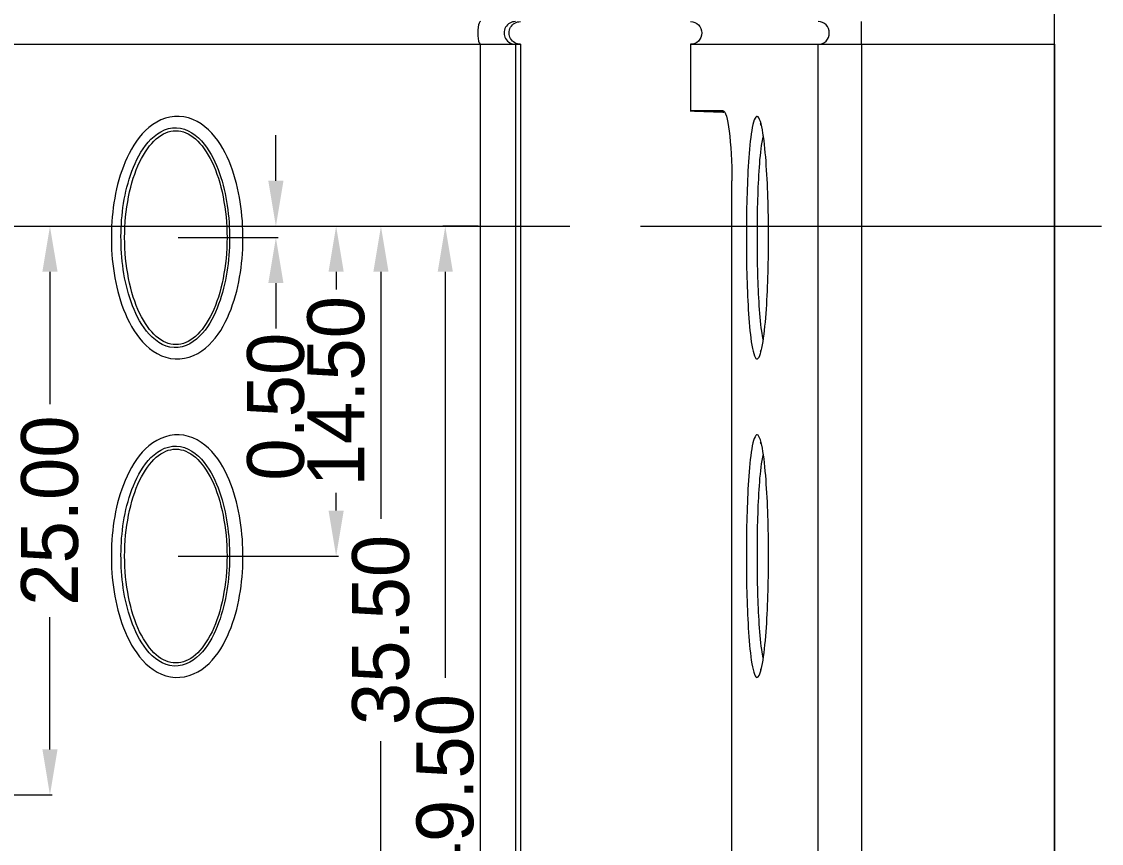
# Model space of a CAD drawing. Header units: millimetres. Extents: x -644 to 177, y 608 to 849.
# Drawn here: x -25.76 to 21.7, y 706 to 742.14 of the extents above; entities that cross this region are included whole.
import ezdxf
from ezdxf.lldxf.tags import DXFTag

# ---------------------------------------------------------------- set-up
doc = ezdxf.new("R2010")
doc.units = ezdxf.units.MM
doc.layers.get('0').update_dxf_attribs({"linetype": 'CONTINUOUS'})
doc.layers.get('Defpoints').update_dxf_attribs({"linetype": 'CONTINUOUS'})
doc.layers.add('10', color=7, linetype='CONTINUOUS', true_color=0xffffff)
doc.layers.add('30', color=7, linetype='CONTINUOUS', true_color=0xffffff)
tags = doc.linetypes.add('PHANTOM', pattern=[50.5, 18, -6.5, 6.5, -6.5, 6.5, -6.5]).pattern_tags.tags
tags[14:15] = [DXFTag(74, 4), DXFTag(75, 0), DXFTag(340, '0'), DXFTag(46, 0.0), DXFTag(50, 0.0), DXFTag(44, 0.0), DXFTag(45, 0.0)]
tags[12:13] = [DXFTag(74, 4), DXFTag(75, 0), DXFTag(340, '0'), DXFTag(46, 0.0), DXFTag(50, 0.0), DXFTag(44, 0.0), DXFTag(45, 0.0)]
tags[10:11] = [DXFTag(74, 4), DXFTag(75, 0), DXFTag(340, '0'), DXFTag(46, 0.0), DXFTag(50, 0.0), DXFTag(44, 0.0), DXFTag(45, 0.0)]
tags[8:9] = [DXFTag(74, 4), DXFTag(75, 0), DXFTag(340, '0'), DXFTag(46, 0.0), DXFTag(50, 0.0), DXFTag(44, 0.0), DXFTag(45, 0.0)]
tags[6:7] = [DXFTag(74, 4), DXFTag(75, 0), DXFTag(340, '0'), DXFTag(46, 0.0), DXFTag(50, 0.0), DXFTag(44, 0.0), DXFTag(45, 0.0)]
tags[4:5] = [DXFTag(74, 4), DXFTag(75, 0), DXFTag(340, '0'), DXFTag(46, 0.0), DXFTag(50, 0.0), DXFTag(44, 0.0), DXFTag(45, 0.0)]
doc.dimstyles.new('2', dxfattribs={"dimtxt": 2.5, "dimasz": 2, "dimexe": 0.1, "dimexo": 0.1, "dimgap": 0.1, "dimtad": 0, "dimzin": 0, "dimdsep": 46, "dimtxsty": 'Standard', "dimcen": 0, "dimclrd": 4, "dimclre": 4, "dimclrt": 3, "dimadec": 1, "dimazin": 0, "dimtfac": 1, "dimtofl": 0, "dimtmove": 0, "dimatfit": 3, "dimfxl": 0, "dimtolj": 1, "dimtzin": 0, "dimlwd": 9, "dimlwe": 9, "dimarcsym": 0})

# ---------------------------------------------------------------- blocks, each defined once
blk = doc.blocks.new('*D170')
at = {"color": 4, "lineweight": 9}
for p, q in [((-26.159, 733.138), (-24.416, 733.138)), ((-24.516, 731.138), (-24.516, 725.321)), ((-24.516, 710.137), (-24.516, 715.954)), ((-30.083, 708.137), (-24.416, 708.137))]:
    blk.add_line(p, q, dxfattribs=at)
for points in [[(-24.849, 731.138), (-24.182, 731.138), (-24.516, 733.138)], [(-24.849, 710.137), (-24.182, 710.137), (-24.516, 708.137)]]:
    blk.add_solid(points, dxfattribs=at)
at = {"layer": 'Defpoints', "color": 0, "lineweight": 9}
for p in [(-26.259, 733.138), (-24.516, 733.138), (-30.183, 708.137)]:
    blk.add_point(p, dxfattribs=at)
at = {"color": 3, "lineweight": 9, "insert": (-24.516, 720.637), "char_height": 2.5, "attachment_point": 5, "rotation": 90}
blk.add_mtext('\\A1;25.00', dxfattribs=at)
blk = doc.blocks.new('*D174')
at = {"color": 4, "lineweight": 9}
for p, q in [((-14.584, 735.138), (-14.584, 737.138)), ((-15.944, 733.138), (-14.484, 733.138)), ((-18.883, 732.638), (-14.484, 732.638)), ((-14.584, 730.638), (-14.584, 728.638))]:
    blk.add_line(p, q, dxfattribs=at)
for points in [[(-14.917, 735.138), (-14.251, 735.138), (-14.584, 733.138)], [(-14.917, 730.638), (-14.251, 730.638), (-14.584, 732.638)]]:
    blk.add_solid(points, dxfattribs=at)
at = {"layer": 'Defpoints', "color": 0, "lineweight": 9}
for p in [(-16.044, 733.138), (-18.983, 732.638), (-14.584, 732.638)]:
    blk.add_point(p, dxfattribs=at)
at = {"color": 3, "lineweight": 9, "insert": (-14.584, 725.205), "char_height": 2.5, "attachment_point": 5, "rotation": 90}
blk.add_mtext('\\A1;0.50', dxfattribs=at)
blk = doc.blocks.new('*D117')
at = {"color": 4, "lineweight": 9}
for p, q in [((-13.434, 733.138), (-11.836, 733.138)), ((-11.936, 731.138), (-11.936, 730.363)), ((-11.936, 720.638), (-11.936, 721.413)), ((-18.883, 718.638), (-11.836, 718.638))]:
    blk.add_line(p, q, dxfattribs=at)
for points in [[(-12.269, 731.138), (-11.603, 731.138), (-11.936, 733.138)], [(-12.269, 720.638), (-11.603, 720.638), (-11.936, 718.638)]]:
    blk.add_solid(points, dxfattribs=at)
at = {"layer": 'Defpoints', "color": 0, "lineweight": 9}
for p in [(-13.534, 733.138), (-18.983, 718.638), (-11.936, 718.638)]:
    blk.add_point(p, dxfattribs=at)
at = {"color": 3, "lineweight": 9, "insert": (-11.936, 725.888), "char_height": 2.5, "attachment_point": 5, "rotation": 90}
blk.add_mtext('\\A1;14.50', dxfattribs=at)
blk = doc.blocks.new('*D118')
at = {"color": 4, "lineweight": 9}
for p, q in [((-10.786, 733.138), (-9.867, 733.138)), ((-9.967, 731.138), (-9.967, 720.28)), ((-9.967, 699.638), (-9.967, 710.496)), ((-18.883, 697.638), (-9.867, 697.638))]:
    blk.add_line(p, q, dxfattribs=at)
for points in [[(-10.3, 731.138), (-9.634, 731.138), (-9.967, 733.138)], [(-10.3, 699.638), (-9.634, 699.638), (-9.967, 697.638)]]:
    blk.add_solid(points, dxfattribs=at)
at = {"layer": 'Defpoints', "color": 0, "lineweight": 9}
for p in [(-10.886, 733.138), (-18.983, 697.638), (-9.967, 697.638)]:
    blk.add_point(p, dxfattribs=at)
at = {"color": 3, "lineweight": 9, "insert": (-9.967, 715.388), "char_height": 2.5, "attachment_point": 5, "rotation": 90}
blk.add_mtext('\\A1;35.50', dxfattribs=at)
blk = doc.blocks.new('*D175')
at = {"color": 4, "lineweight": 9}
for p, q in [((-5.695, 733.138), (-7.239, 733.138)), ((-7.139, 731.138), (-7.139, 713.28)), ((-7.139, 685.638), (-7.139, 703.496)), ((-18.883, 683.638), (-7.039, 683.638))]:
    blk.add_line(p, q, dxfattribs=at)
for points in [[(-7.472, 731.138), (-6.806, 731.138), (-7.139, 733.138)], [(-7.472, 685.638), (-6.806, 685.638), (-7.139, 683.638)]]:
    blk.add_solid(points, dxfattribs=at)
at = {"layer": 'Defpoints', "color": 0, "lineweight": 9}
for p in [(-7.139, 733.138), (-5.595, 733.138), (-18.983, 683.638)]:
    blk.add_point(p, dxfattribs=at)
at = {"color": 3, "lineweight": 9, "insert": (-7.139, 708.388), "char_height": 2.5, "attachment_point": 5, "rotation": 90}
blk.add_mtext('\\A1;49.50', dxfattribs=at)

msp = doc.modelspace()

# ---------------------------------------------------------------- linework, layer by layer
at = {"layer": '10', "color": 7, "linetype": 'Continuous', "lineweight": 9}
for p, q in [((19.642, 741.138), (19.642, 742.138)), ((-102.07, 741.138), (-5.595, 741.138)), ((-5.595, 675.138), (-5.595, 741.138)), ((-5.595, 741.138), (-4.055, 741.138)), ((-4.055, 741.138), (-3.833, 741.138)), ((-4.055, 741.138), (-4.055, 675.138)), ((-3.833, 741.138), (-3.833, 675.138)), ((3.642, 741.138), (3.642, 738.211)), ((3.642, 741.138), (9.257, 741.138)), ((9.257, 675.138), (9.257, 741.138)), ((9.257, 741.138), (11.151, 741.138)), ((11.151, 741.138), (19.642, 741.138)), ((11.151, 741.138), (11.151, 675.138)), ((19.642, 741.138), (19.642, 675.138)), ((4.126, 738.211), (5.1, 738.177)), ((5.46, 681.138), (5.46, 735.138))]:
    msp.add_line(p, q, dxfattribs=at)
at = {"layer": '10', "color": 7, "linetype": 'Continuous', "lineweight": 9, "extrusion": (0, 0, -1)}
msp.add_arc((-3.642, 741.638), 0.5, 90, 270, dxfattribs=at)
at = {"layer": '10', "color": 7, "linetype": 'Continuous', "lineweight": 9}
for centre, ratio, start_param, end_param in [((-5.595, 741.638), 0.229704, 0, 3.141593), ((-4.055, 741.638), 0.999657, 0, 3.141593), ((9.257, 741.638), 0.973261, 3.141593, 6.283185), ((11.151, 741.638), 0.026177, 3.141593, 6.283185)]:
    msp.add_ellipse(centre, major_axis=(0, 0.5), ratio=ratio, start_param=start_param, end_param=end_param, dxfattribs=at)
at = {"layer": '10', "color": 7, "linetype": 'Continuous', "lineweight": 9, "extrusion": (0, 0, -1)}
msp.add_ellipse((-3.833, 741.638), major_axis=(0.5, 0), ratio=0.999657, start_param=1.570796, end_param=4.712389, dxfattribs=at)
at = {"layer": '10', "color": 7, "linetype": 'Continuous', "lineweight": 9}
for points, degree in [([(3.624, 738.212), (5.111, 738.16)], 1), ([(4.126, 738.211), (3.803, 738.211), (3.642, 738.211), (3.642, 738.211)], 3), ([(6.728, 727.679), (6.71, 727.614), (6.708, 727.62)], 2), ([(6.728, 713.679), (6.71, 713.614), (6.708, 713.62)], 2)]:
    msp.add_open_spline(points, degree=degree, dxfattribs=at)
for points, knots in [([(5.076, 738.212), (4.971, 738.212), (4.871, 738.212), (4.684, 738.212), (4.596, 738.212), (4.366, 738.211), (4.236, 738.211), (4.126, 738.211)], [0, 0, 0, 0, 0.26292, 0.26292, 0.525839, 0.525839, 1, 1, 1, 1]), ([(5.076, 738.212), (5.171, 738.212), (5.269, 737.881), (5.415, 736.751), (5.46, 735.953), (5.46, 735.138)], [0, 0, 0, 0, 0.5, 0.5, 1, 1, 1, 1]), ([(-19.01, 727.305), (-19.566, 727.336), (-20.072, 727.647), (-20.814, 728.462), (-21.081, 728.962), (-21.673, 730.507), (-21.826, 731.619), (-21.807, 733.83), (-21.64, 734.94), (-20.997, 736.478), (-20.711, 736.968), (-19.924, 737.733), (-19.388, 737.998), (-18.281, 737.946), (-17.771, 737.636), (-17.029, 736.821), (-16.764, 736.32), (-16.175, 734.772), (-16.024, 733.659), (-16.043, 731.445), (-16.208, 730.333), (-16.846, 728.792), (-17.13, 728.301), (-17.917, 727.536), (-18.455, 727.273), (-19.01, 727.305)], [0, 0, 0, 0, 0.0625, 0.0625, 0.125, 0.125, 0.25, 0.25, 0.375, 0.375, 0.4375, 0.4375, 0.5, 0.5, 0.5625, 0.5625, 0.625, 0.625, 0.75, 0.75, 0.875, 0.875, 0.9375, 0.9375, 1, 1, 1, 1]), ([(6.549, 727.305), (6.456, 727.336), (6.373, 727.647), (6.253, 728.462), (6.212, 728.962), (6.118, 730.507), (6.095, 731.619), (6.098, 733.83), (6.124, 734.94), (6.225, 736.478), (6.27, 736.968), (6.397, 737.733), (6.485, 737.998), (6.672, 737.946), (6.761, 737.636), (6.892, 736.821), (6.939, 736.32), (7.045, 734.772), (7.073, 733.659), (7.07, 731.445), (7.039, 730.333), (6.925, 728.792), (6.874, 728.301), (6.735, 727.536), (6.642, 727.273), (6.549, 727.305)], [0, 0, 0, 0, 0.0625, 0.0625, 0.125, 0.125, 0.25, 0.25, 0.375, 0.375, 0.4375, 0.4375, 0.5, 0.5, 0.5625, 0.5625, 0.625, 0.625, 0.75, 0.75, 0.875, 0.875, 0.9375, 0.9375, 1, 1, 1, 1]), ([(6.708, 737.653), (6.708, 737.654), (6.714, 737.642), (6.725, 737.606), (6.734, 737.577)], [0, 0, 0, 0, 0.443859, 1, 1, 1, 1]), ([(-19.061, 727.803), (-18.575, 727.777), (-18.127, 728.067), (-17.495, 728.8), (-17.27, 729.247), (-16.762, 730.633), (-16.628, 731.609), (-16.617, 733.562), (-16.744, 734.541), (-17.224, 735.925), (-17.436, 736.375), (-18.042, 737.136), (-18.47, 737.455), (-19.435, 737.492), (-19.883, 737.199), (-20.515, 736.467), (-20.741, 736.021), (-21.253, 734.639), (-21.388, 733.665), (-21.399, 731.715), (-21.271, 730.738), (-20.788, 729.358), (-20.574, 728.909), (-19.968, 728.149), (-19.547, 727.829), (-19.061, 727.803)], [0, 0, 0, 0, 0.0625, 0.0625, 0.125, 0.125, 0.25, 0.25, 0.375, 0.375, 0.4375, 0.4375, 0.5, 0.5, 0.5625, 0.5625, 0.625, 0.625, 0.75, 0.75, 0.875, 0.875, 0.9375, 0.9375, 1, 1, 1, 1]), ([(-18.983, 737.338), (-19.277, 737.338), (-19.572, 737.216), (-20.116, 736.745), (-20.365, 736.396), (-20.99, 735.091), (-21.233, 733.868), (-21.233, 731.407), (-20.99, 730.184), (-20.365, 728.879), (-20.116, 728.531), (-19.572, 728.06), (-19.277, 727.938), (-18.688, 727.938), (-18.394, 728.06), (-17.85, 728.531), (-17.6, 728.879), (-16.975, 730.184), (-16.733, 731.407), (-16.733, 733.868), (-16.975, 735.091), (-17.6, 736.396), (-17.85, 736.745), (-18.394, 737.216), (-18.688, 737.338), (-18.983, 737.338)], [0, 0, 0, 0, 0.0625, 0.0625, 0.125, 0.125, 0.25, 0.25, 0.375, 0.375, 0.4375, 0.4375, 0.5, 0.5, 0.5625, 0.5625, 0.625, 0.625, 0.75, 0.75, 0.875, 0.875, 0.9375, 0.9375, 1, 1, 1, 1]), ([(6.83, 737.121), (6.808, 737.034), (6.789, 736.937), (6.712, 736.467), (6.673, 736.021), (6.586, 734.639), (6.566, 733.665), (6.564, 731.715), (6.584, 730.738), (6.665, 729.358), (6.701, 728.909), (6.779, 728.391), (6.803, 728.262), (6.831, 728.151)], [0, 0, 0, 0, 0.042552, 0.042552, 0.193047, 0.193047, 0.494037, 0.494037, 0.795026, 0.795026, 0.945521, 0.945521, 1, 1, 1, 1]), ([(-19.01, 713.305), (-19.566, 713.336), (-20.072, 713.647), (-20.814, 714.462), (-21.081, 714.962), (-21.673, 716.507), (-21.826, 717.619), (-21.807, 719.83), (-21.64, 720.94), (-20.997, 722.478), (-20.711, 722.968), (-19.924, 723.733), (-19.388, 723.998), (-18.281, 723.946), (-17.771, 723.636), (-17.029, 722.821), (-16.764, 722.32), (-16.175, 720.772), (-16.024, 719.659), (-16.043, 717.445), (-16.208, 716.333), (-16.846, 714.792), (-17.13, 714.301), (-17.917, 713.536), (-18.455, 713.273), (-19.01, 713.305)], [0, 0, 0, 0, 0.0625, 0.0625, 0.125, 0.125, 0.25, 0.25, 0.375, 0.375, 0.4375, 0.4375, 0.5, 0.5, 0.5625, 0.5625, 0.625, 0.625, 0.75, 0.75, 0.875, 0.875, 0.9375, 0.9375, 1, 1, 1, 1]), ([(6.549, 713.305), (6.456, 713.336), (6.373, 713.647), (6.253, 714.462), (6.212, 714.962), (6.118, 716.507), (6.095, 717.619), (6.098, 719.83), (6.124, 720.94), (6.225, 722.478), (6.27, 722.968), (6.397, 723.733), (6.485, 723.998), (6.672, 723.946), (6.761, 723.636), (6.892, 722.821), (6.939, 722.32), (7.045, 720.772), (7.073, 719.659), (7.07, 717.445), (7.039, 716.333), (6.925, 714.792), (6.874, 714.301), (6.735, 713.536), (6.642, 713.273), (6.549, 713.305)], [0, 0, 0, 0, 0.0625, 0.0625, 0.125, 0.125, 0.25, 0.25, 0.375, 0.375, 0.4375, 0.4375, 0.5, 0.5, 0.5625, 0.5625, 0.625, 0.625, 0.75, 0.75, 0.875, 0.875, 0.9375, 0.9375, 1, 1, 1, 1]), ([(-19.061, 713.803), (-18.575, 713.777), (-18.127, 714.067), (-17.495, 714.8), (-17.27, 715.247), (-16.762, 716.633), (-16.628, 717.609), (-16.617, 719.562), (-16.744, 720.541), (-17.224, 721.925), (-17.436, 722.375), (-18.042, 723.136), (-18.47, 723.455), (-19.435, 723.492), (-19.883, 723.199), (-20.515, 722.467), (-20.741, 722.021), (-21.253, 720.639), (-21.388, 719.665), (-21.399, 717.715), (-21.271, 716.738), (-20.788, 715.358), (-20.574, 714.909), (-19.968, 714.149), (-19.547, 713.829), (-19.061, 713.803)], [0, 0, 0, 0, 0.0625, 0.0625, 0.125, 0.125, 0.25, 0.25, 0.375, 0.375, 0.4375, 0.4375, 0.5, 0.5, 0.5625, 0.5625, 0.625, 0.625, 0.75, 0.75, 0.875, 0.875, 0.9375, 0.9375, 1, 1, 1, 1]), ([(6.708, 723.653), (6.708, 723.654), (6.714, 723.642), (6.725, 723.606), (6.734, 723.577)], [0, 0, 0, 0, 0.443859, 1, 1, 1, 1]), ([(-18.983, 723.338), (-19.277, 723.338), (-19.572, 723.216), (-20.116, 722.745), (-20.365, 722.396), (-20.99, 721.091), (-21.233, 719.868), (-21.233, 717.407), (-20.99, 716.184), (-20.365, 714.879), (-20.116, 714.531), (-19.572, 714.06), (-19.277, 713.938), (-18.688, 713.938), (-18.394, 714.06), (-17.85, 714.531), (-17.6, 714.879), (-16.975, 716.184), (-16.733, 717.407), (-16.733, 719.868), (-16.975, 721.091), (-17.6, 722.396), (-17.85, 722.745), (-18.394, 723.216), (-18.688, 723.338), (-18.983, 723.338)], [0, 0, 0, 0, 0.0625, 0.0625, 0.125, 0.125, 0.25, 0.25, 0.375, 0.375, 0.4375, 0.4375, 0.5, 0.5, 0.5625, 0.5625, 0.625, 0.625, 0.75, 0.75, 0.875, 0.875, 0.9375, 0.9375, 1, 1, 1, 1]), ([(6.83, 723.121), (6.808, 723.034), (6.789, 722.937), (6.712, 722.467), (6.673, 722.021), (6.586, 720.639), (6.566, 719.665), (6.564, 717.715), (6.584, 716.738), (6.665, 715.358), (6.701, 714.909), (6.779, 714.391), (6.803, 714.262), (6.831, 714.151)], [0, 0, 0, 0, 0.042552, 0.042552, 0.193047, 0.193047, 0.494037, 0.494037, 0.795026, 0.795026, 0.945521, 0.945521, 1, 1, 1, 1])]:
    msp.add_open_spline(points, degree=3, knots=knots, dxfattribs=at)
at = {"layer": '30', "color": 1, "linetype": 'PHANTOM', "lineweight": 9, "ltscale": 0.3}
for p, q in [((19.642, 651.138), (19.642, 815.138)), ((-106, 733.138), (-1.666, 733.138)), ((1.438, 733.138), (21.704, 733.138))]:
    msp.add_line(p, q, dxfattribs=at)

# ---------------------------------------------------------------- dimensions: what is measured, and where the dimension line sits
at = {"lineweight": 9}
for base, p1, p2, picture, middle in [((-14.584, 732.638), (-16.044, 733.138), (-18.983, 732.638), '*D174', (-14.584, 725.205)), ((-11.936, 718.638), (-13.534, 733.138), (-18.983, 718.638), '*D117', (-11.936, 725.888)), ((-9.967, 697.638), (-10.886, 733.138), (-18.983, 697.638), '*D118', (-9.967, 715.388)), ((-7.139, 733.138), (-18.983, 683.638), (-5.595, 733.138), '*D175', (-7.139, 708.388))]:
    dim = msp.add_linear_dim(base=base, p1=p1, p2=p2, angle=90, dimstyle='2', dxfattribs=at)
    dim.commit()
    dim.dimension.update_dxf_attribs({"geometry": picture, "text_midpoint": middle, "dimtype": 128})
dim = msp.add_linear_dim(base=(-24.516, 733.138), p1=(-30.183, 708.137), p2=(-26.259, 733.138), angle=90, dimstyle='2', dxfattribs=at)
dim.commit()
dim.dimension.update_dxf_attribs({"geometry": '*D170', "text_midpoint": (-24.516, 720.637)})

doc.saveas('drawing.dxf')
